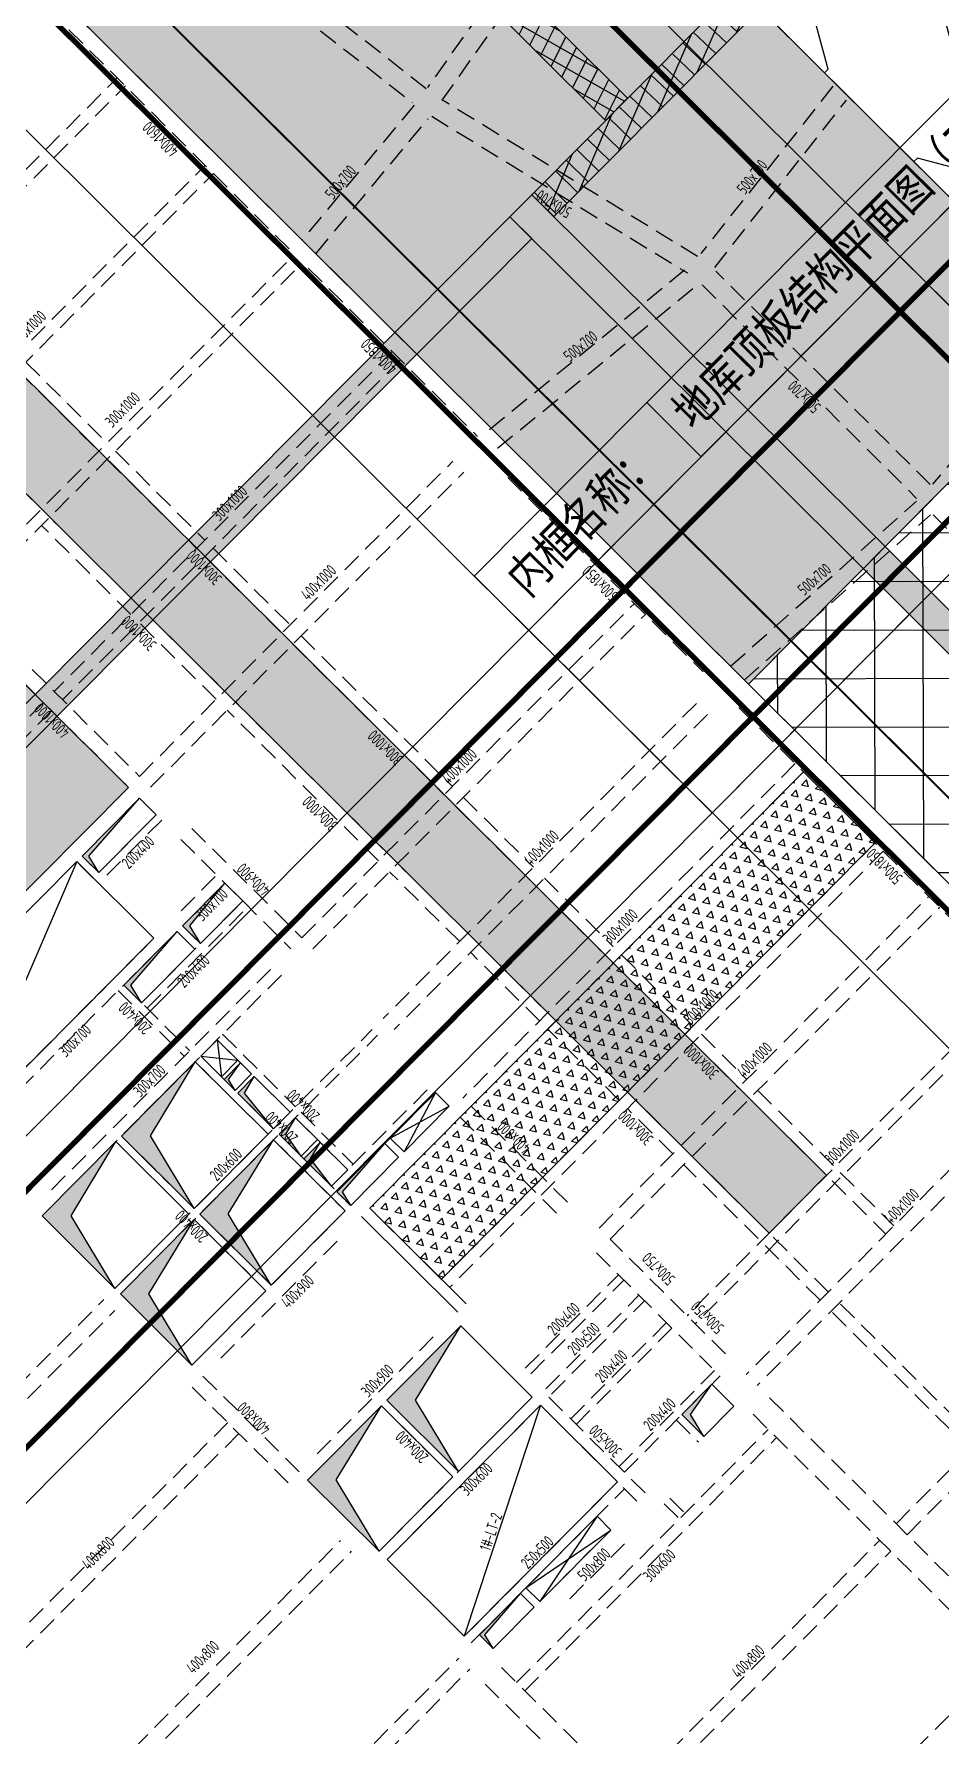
# Model space of a CAD drawing. Extents: x 175043 to 520012312, y -19343 to 3500891844.
# Drawn here: x 518843522 to 518866898, y 3499876381 to 3499920219 of the extents above; entities that cross this region are included whole.
import ezdxf
from ezdxf.enums import TextEntityAlignment as Align

# ---------------------------------------------------------------- set-up
doc = ezdxf.new("R2010")
doc.units = 0
doc.header["$LTSCALE"] = 1000
doc.header["$MEASUREMENT"] = 0
doc.linetypes.add('DASHED', pattern=[0.75, 0.5, -0.25])
doc.layers.get('0').update_dxf_attribs({"linetype": 'CONTINUOUS'})
for name, color, linetype in [('AE-EQPM-TOLT', 70, 'CONTINUOUS'), ('C-XREF-EXT', 7, 'CONTINUOUS'), ('S-POST-POUR_后浇带', 20, 'CONTINUOUS'), ('S_BEAM', 4, 'DASHED'), ('S_BEAM_SECD_TEXT_VERT', 211, 'CONTINUOUS'), ('S_BEAM_TEXT_HORZ', 7, 'CONTINUOUS'), ('S_HOLE', 201, 'CONTINUOUS'), ('S_HOLE_HACH', 253, 'CONTINUOUS'), ('S_PLAN_HACH', 254, 'CONTINUOUS'), ('S_PSPR', 43, 'CONTINUOUS')]:
    doc.layers.add(name, color=color, linetype=linetype)
doc.layers.add('内框', color=8, linetype='CONTINUOUS', plot=False)
doc.layers.add('砼梁', color=4, linetype='CONTINUOUS', lineweight=18)
doc.styles.add('样式 1', font='Tssdeng.shx', dxfattribs={"width": 0.7, "bigfont": 'Tssdchn.shx'})
doc.styles.add('样式 1_yjk', font='Tssdeng.shx', dxfattribs={"width": 0.7, "bigfont": 'Tssdchn.shx'})
doc.styles.add('黑体', font='simhei.ttf')
pattern_1 = [(105.1576677484053, (518805312.7573299, 3499858453.292259), (-362.487896563836, 96.06000506178592), [187.5, -187.5]), (165.1576677484053, (518805312.7573299, 3499858453.292259), (-264.4343529530864, -265.893724457775), [187.5, -187.5]), (45.15766774840534, (518805131.5133816, 3499858501.322261), (-98.05354361074973, 361.953729519561), [187.5, -187.5])]

# ---------------------------------------------------------------- blocks, each defined once
blk = doc.blocks.new('THAPE_A0L_inner')
at = {"layer": '内框'}
for p, q in [((0, 860.8000000000002), (0, 841.0000000000001)), ((0, 860.8000000000002), (378, 860.7982328774262)), ((63, 841.0000000000001), (63, 860.8000000000002)), ((63, 860.8000000000002), (63, 841.0000000000001)), ((0, 841.0000000000001), (63, 841.0000000000001)), ((36.00000000000001, 841.0000000000001), (0, 841.0000000000001)), ((108, 841.0000000000001), (36.00000000000001, 841.0000000000001)), ((63, 841.0000000000001), (335.3980596119887, 840.9982328774263)), ((252, 841.0000000000001), (108, 841.0000000000001))]:
    blk.add_line(p, q, dxfattribs=at)
blk.add_lwpolyline([(0, 0), (1189, 0), (1189, 841.0000000000001), (0, 841.0000000000001)], close=True, dxfattribs=at)
at = {"layer": '内框', "const_width": 1.4}
blk.add_lwpolyline([(25, 831.0000000000001), (25, 10), (1179, 10), (1179, 831.0000000000001)], close=True, dxfattribs=at)
at = {"layer": '内框', "const_width": 0.5}
blk.add_lwpolyline([(1099, 831.0000000000001), (1099, 10)], dxfattribs=at)
at = {"layer": '内框', "style": '黑体', "width": 0.7999999999999998}
blk.add_text('内框名称：', height=9, dxfattribs=at).set_placement((5.69419935292995, 846.973859185375))
at = {"layer": '内框', "style": '黑体', "width": 0.7999999999999972}
blk.add_attdef('内框名称', (66.24697749059997, 846.9568371820002), '', height=9, dxfattribs=at)
blk = doc.blocks.new('tyuu')
at = {"layer": 'S-POST-POUR_后浇带'}
h = blk.add_hatch(dxfattribs=at)
h.set_pattern_fill('ANSI37', color=256, scale=2999.999999999999, angle=359.999999970209, style=0)
h.set_pattern_definition([(15.12998146587938, (147195.697157383, -6333.292620420456), (-97.87863034846615, 362.0010686739867), []), (105.1299814658793, (147195.697157383, -6333.292620420456), (-362.0010686739867, -97.87863034846615), [])])
h.paths.add_polyline_path([(100695.7161192894, 105550.0091748238), (99895.71611833572, 105550.0091748238), (99895.71534490585, 72350.00913286209), (100695.715344429, 72350.00913071632)])
h = blk.add_hatch(dxfattribs=at)
h.set_pattern_fill('STARS', color=0, scale=800.0000000000001, angle=359.999999970209, style=0)
h.set_pattern_definition([(330.1299814658792, (110223.979279995, 9799.50369310379), (86.26202715710403, 150.1960807933469), [100, -100]), (30.12998146587946, (110223.979279995, 9799.50369310379), (-86.9426079373464, 149.8031472966687), [100, -100]), (90.12998146587934, (110310.468167305, 9849.700031757355), (-173.2046350944503, -0.3929334966781539), [100, -100])])
h.paths.add_polyline_path([(96395.71534490585, 71550.00916099548), (96395.71534538269, 72350.00916051865), (50195.71534585953, 72350.00917816162), (50195.71534442902, 71550.00917673111)])
h = blk.add_hatch(dxfattribs=at)
h.set_pattern_fill('STARS', color=0, scale=800.0000000000001, angle=359.999999970209, style=0)
h.set_pattern_definition([(330.1299814658792, (109945.6971526146, 6199.504884243011), (86.26202715710403, 150.1960807933469), [100, -100]), (30.12998146587946, (109945.6971526146, 6199.504884243011), (-86.9426079373464, 149.8031472966687), [100, -100]), (90.12998146587934, (110032.1860404015, 6249.701223373413), (-173.2046350944503, -0.3929334966781539), [100, -100])])
h.paths.add_polyline_path([(97195.71534490585, 72350.00916147232), (96395.71534538269, 72350.00916051865), (96395.71531915665, 30350.00597810745), (97195.71531963348, 30350.00597596169)])
h = blk.add_hatch(dxfattribs=at)
h.set_pattern_fill('ANSI37', color=256, scale=2999.999999999999, angle=359.999999970209, style=0)
h.set_pattern_definition([(15.12998146587938, (246571.847507, -8649.991757392883), (-97.87863034846615, 362.0010686739867), []), (105.1299814658793, (246571.847507, -8649.991757392883), (-362.0010686739867, -97.87863034846615), [])])
h.paths.add_polyline_path([(166743.345749855, 71550.00916957855), (97195.71534538269, 71550.00917601585), (97195.71534633636, 72350.00917601585), (166743.345749855, 72350.00916957855)])
at = {"layer": 'S_PSPR'}
for points in [[(100695.7161192894, 105550.0091748238), (99895.71611833572, 105550.0091748238), (99895.71534490585, 72350.00913286209), (100695.715344429, 72350.00913071632)], [(96395.71534490585, 71550.00916099548), (96395.71534538269, 72350.00916051865), (50195.71534585953, 72350.00917816162), (50195.71534442902, 71550.00917673111)], [(97195.71534490585, 72350.00916147232), (96395.71534538269, 72350.00916051865), (96395.71531915665, 30350.00597810745), (97195.71531963348, 30350.00597596169)], [(166743.345749855, 71550.00916957855), (97195.71534538269, 71550.00917601585), (97195.71534633636, 72350.00917601585), (166743.345749855, 72350.00916957855)]]:
    blk.add_lwpolyline(points, close=True, dxfattribs=at)
blk = doc.blocks.new('A$C3E1F0DB5')
blk.add_blockref('tyuu', (4.199858665466309, 1.192092895507812e-06))

msp = doc.modelspace()

# ---------------------------------------------------------------- hatches: boundary and pattern name
at = {"transparency": 33554585}
h = msp.add_hatch(dxfattribs=at)
h.set_pattern_fill('AR-HBONE', color=256, scale=400, style=0)
h.set_pattern_definition([(90.15766774840533, (518805312.7573299, 3499858453.292259), (-1604.396850564649, 1595.591033409951), [4800, -1600]), (180.1576677484053, (518805308.3544214, 3499860053.286201), (-1604.396850564649, 1595.591033409951), [4800, -1600])])
edge = h.paths.add_edge_path()
edge.add_line((518926254.3366117, 3499890719.802715), (518925343.9391551, 3499894058.782325))
edge.add_line((518925343.9391551, 3499894058.782325), (518924105.075242, 3499896358.378389))
edge.add_line((518924105.075242, 3499896358.378389), (518922603.699543, 3499898212.049621))
edge.add_line((518922603.699543, 3499898212.049621), (518916911.281021, 3499903873.29163))
edge.add_line((518916911.281021, 3499903873.29163), (518917087.5716301, 3499904050.553079))
edge.add_line((518917087.5716301, 3499904050.553079), (518916591.2395768, 3499904544.166786))
edge.add_line((518916591.2395768, 3499904544.166786), (518916582.2524974, 3499904535.130214))
edge.add_line((518916582.2524974, 3499904535.130214), (518912348.8804411, 3499909708.896125))
edge.add_line((518912348.8804411, 3499909708.896125), (518912440.2220736, 3499909800.740779))
edge.add_line((518912440.2220736, 3499909800.740779), (518911943.890018, 3499910294.354485))
edge.add_line((518911943.890018, 3499910294.354485), (518911450.2763116, 3499909798.02243))
edge.add_line((518911450.2763116, 3499909798.02243), (518911468.0024574, 3499909780.39337))
edge.add_line((518911468.0024574, 3499909780.39337), (518900855.3077388, 3499899109.254198))
edge.add_line((518900855.3077388, 3499899109.254198), (518900837.5815935, 3499899126.883257))
edge.add_line((518900837.5815935, 3499899126.883257), (518897205.9910859, 3499895475.293399))
edge.add_line((518897205.9910859, 3499895475.293399), (518881217.0084302, 3499911376.706348))
edge.add_line((518881217.0084302, 3499911376.706348), (518867395.8323237, 3499897479.416548))
edge.add_line((518867395.8323237, 3499897479.416548), (518879165.9927708, 3499885773.719771))
edge.add_line((518879165.9927708, 3499885773.719771), (518879698.3559583, 3499885032.71303))
edge.add_line((518879698.3559583, 3499885032.71303), (518868063.1757372, 3499873333.45747))
edge.add_line((518868063.1757372, 3499873333.45747), (518867425.0359287, 3499873968.10227))
edge.add_line((518867425.0359287, 3499873968.10227), (518863194.058663, 3499869713.824942))
edge.add_line((518863194.058663, 3499869713.824942), (518863832.197868, 3499869079.180738))
edge.add_line((518863832.197868, 3499869079.180738), (518829702.335114, 3499834761.363974))
edge.add_line((518829702.335114, 3499834761.363974), (518829418.7137476, 3499835043.43194))
edge.add_line((518829418.7137476, 3499835043.43194), (518829207.1756881, 3499834830.71398))
edge.add_line((518829207.1756881, 3499834830.71398), (518821655.8335815, 3499842340.69825))
edge.add_line((518821655.8335815, 3499842340.69825), (518811113.6380894, 3499831740.529934))
edge.add_line((518811113.6380894, 3499831740.529934), (518817495.0645287, 3499825393.998096))
edge.add_line((518817495.0645287, 3499825393.998096), (518820104.1655467, 3499828017.46753))
edge.add_line((518820104.1655467, 3499828017.46753), (518815211.7492064, 3499832883.088714))
edge.add_line((518815211.7492064, 3499832883.088714), (518820324.1764482, 3499838023.670284))
edge.add_line((518820324.1764482, 3499838023.670284), (518833618.7854527, 3499824801.874201))
edge.add_line((518833618.7854527, 3499824801.874201), (518836862.5363043, 3499828063.488466))
edge.add_line((518836862.5363043, 3499828063.488466), (518834770.763074, 3499830143.805321))
edge.add_line((518834770.763074, 3499830143.805321), (518845912.3295829, 3499841346.728862))
edge.add_line((518845912.3295829, 3499841346.728862), (518865092.10694, 3499822271.996706))
edge.add_line((518865092.10694, 3499822271.996706), (518921682.8186889, 3499878678.016511))
edge.add_arc((518912868.9208628, 3499888912.759542), 13506.84122212195, 310.7341860664399, 367.688497263448)
at = {"layer": 'AE-EQPM-TOLT'}
h = msp.add_hatch(dxfattribs=at)
h.set_pattern_fill('HEX', color=243, scale=400, angle=3.903973766089643e-05)
h.set_pattern_definition([(45.15733130593954, (518839106.9017291, 3499796143.690063), (-467.9072596159916, 465.3445909045179), [381, -762]), (165.1573313059395, (518839106.9017291, 3499796143.690063), (-169.0466074289939, -637.891868894868), [380.9999999999999, -761.9999999999998]), (105.1573313059395, (518839375.5686183, 3499796413.83651), (-636.9538670449854, -172.5472779903504), [380.9999999999999, -761.9999999999999])])
h.paths.add_polyline_path([(518870784.5400651, 3499912373.516538), (518852916.4164162, 3499930143.778748), (518852916.4009587, 3499930143.794167), (518845116.8972604, 3499937900.58097), (518847091.3520952, 3499939885.909197), (518842943.4342038, 3499944011.109473), (518842943.4341688, 3499944011.10944), (518837022.9018096, 3499949899.215794), (518827820.5320184, 3499940646.168233), (518840866.9745987, 3499927671.179394), (518832897.2349269, 3499919657.550094), (518837329.3360257, 3499915250.816598), (518843676.643212, 3499921633.077612), (518861934.7466402, 3499903474.970399), (518867364.5105218, 3499908934.636248), (518867364.5464579, 3499908934.655786)])
h = msp.add_hatch(dxfattribs=at)
h.set_pattern_fill('ANSI37,_O', color=243, scale=10000, angle=3.903973766089643e-05)
h.set_pattern_definition([(90.15770678814299, (518805312.7573299, 3499858453.292259), (-1249.995264833523, -3.440624037779685), []), (180.157706788143, (518805312.7573299, 3499858453.292259), (3.440624037779685, -1249.995264833523), [])])
h.paths.add_polyline_path([(518826953.7589527, 3499831430.397177), (518815389.199506, 3499819802.024368), (518818225.3389683, 3499816981.451208), (518829789.898415, 3499828609.824017)])
h.paths.add_polyline_path([(518861934.7467157, 3499903474.970475), (518873252.5139279, 3499914855.198673), (518878995.8846413, 3499909143.350754), (518867678.1174291, 3499897763.122556)])
at = {"layer": 'S_HOLE'}
h = msp.add_hatch(dxfattribs=at)
h.set_pattern_fill('TRIANG', color=256, scale=1000, style=0)
h.set_pattern_definition(pattern_1)
h.paths.add_polyline_path([(518838636.361323, 3499915997.536511), (518863949.520797, 3499890823.309655), (518862468.541157, 3499889334.15672), (518837155.3816831, 3499914508.383576)])
h = msp.add_hatch(dxfattribs=at)
h.set_pattern_fill('石膏板', color=256, scale=2000, style=0)
h.set_pattern_definition([(90.15766774840533, (518805312.9908294, 3499858368.439767), (-479.99818259619, -1.320872573204667), [169.8, -310]), (180.1576677484053, (518805397.6098224, 3499858453.525759), (1.320872573204667, -479.99818259619), [169.8, -310])])
h.paths.add_polyline_path([(518830103.789845, 3499907418.187931), (518834687.2142744, 3499912026.907562), (518845961.325222, 3499900814.67517), (518841377.9007925, 3499896205.955539)])
h.paths.add_polyline_path([(518805424.7734243, 3499882035.708226), (518819251.2108691, 3499868285.055095), (518833319.142118, 3499882430.463914), (518833531.8685667, 3499882218.902615), (518834977.506499, 3499883672.499743), (518829730.5454337, 3499888890.720892), (518831352.4916613, 3499890521.597369), (518830846.638943, 3499891024.680807), (518829189.9301775, 3499892672.318238), (518828977.2165896, 3499892883.86711), (518832326.6762276, 3499896251.76769), (518831901.2429696, 3499896674.872404), (518832606.4062245, 3499897383.918045), (518832464.596826, 3499897524.950039), (518832958.1755356, 3499898021.246224), (518827037.6425191, 3499903909.351905), (518826826.1057432, 3499903696.650481), (518826613.1209344, 3499903908.382542), (518823158.9809688, 3499900435.306355), (518824258.2792763, 3499899342.076045), (518823128.8955184, 3499898206.391305), (518822029.8503813, 3499899299.369842), (518821818.3434007, 3499899086.688888), (518821095.4219324, 3499898360.434514), (518820199.9427515, 3499897460.046153), (518819279.6080456, 3499896534.329795), (518818963.8958212, 3499895649.342909), (518818399.821483, 3499895082.162967), (518818116.2001299, 3499895364.234557), (518811311.3822299, 3499888521.949588), (518805423.2728088, 3499882601.420477), (518805706.8899226, 3499882319.356066)])
h = msp.add_hatch(dxfattribs=at)
h.set_pattern_fill('TRIANG', color=256, scale=1000, style=0)
h.set_pattern_definition(pattern_1)
h.paths.add_polyline_path([(518863355.0002167, 3499901216.03846), (518852178.2902482, 3499889977.645979), (518854021.8335001, 3499888144.221112), (518865198.5434687, 3499899382.613593)])
at = {"layer": 'S_HOLE_HACH'}
for points in [[(518845189.4872885, 3499898620.559158), (518844933.7947363, 3499899044.06742), (518846244.9456455, 3499900532.607351), (518844764.1112677, 3499899043.60048)], [(518847810.8522108, 3499896789.29895), (518847533.8220874, 3499897248.149022), (518848443.2650099, 3499898346.963288), (518847349.9785151, 3499897247.643116)], [(518846294.7248762, 3499895264.821712), (518846017.7162669, 3499895723.63615), (518847208.902918, 3499897105.717813), (518845833.8869718, 3499895723.130283)], [(518847652.8480818, 3499889965.219804), (518846523.4036509, 3499891835.93932), (518847677.7908016, 3499893748.296646), (518845773.8783055, 3499891833.876755)], [(518848705.1571218, 3499893008.679294), (518848534.6754805, 3499893291.051161), (518848844.6367402, 3499893716.171641), (518848421.5399357, 3499893290.739831)], [(518849697.7569558, 3499892021.463479), (518848945.7505621, 3499892938.595593), (518849199.1594046, 3499893363.590189), (518848776.0329442, 3499892938.12856)], [(518850407.2558791, 3499891315.850643), (518850009.2825278, 3499891880.891923), (518850262.6899918, 3499892305.884206), (518849839.5658331, 3499891880.424891)], [(518845607.8155373, 3499887908.997163), (518844478.3918939, 3499889779.682249), (518845632.8454211, 3499891692.092484), (518843728.8803435, 3499889777.619721)], [(518849638.138613, 3499887990.799767), (518848530.0264428, 3499889826.186269), (518849698.5716663, 3499891738.584053), (518847794.6576769, 3499889824.16266)], [(518851186.7914804, 3499890540.584732), (518850647.4609013, 3499891246.207251), (518850900.8681523, 3499891671.199177), (518850477.7443493, 3499891245.74022)], [(518851683.2654886, 3499890046.830023), (518851470.0809641, 3499890399.931459), (518852562.6598005, 3499891640.40569), (518851328.6068022, 3499890399.542147)], [(518847593.1302066, 3499885934.542947), (518846484.9994821, 3499887769.960181), (518847653.5883358, 3499889682.414183), (518845749.6184032, 3499887767.936538)], [(518854459.6467264, 3499883195.691903), (518853351.5345584, 3499885031.078401), (518854520.0745767, 3499886943.470949), (518852616.1657941, 3499885029.054792)], [(518860785.846347, 3499884096.895877), (518860444.8763778, 3499884661.650688), (518860994.2800958, 3499885440.988114), (518860218.6008506, 3499884661.028016)], [(518852414.7105995, 3499881139.424351), (518851306.5765835, 3499882974.847036), (518852475.1114244, 3499884887.248918), (518850571.1933203, 3499882972.823388)], [(518855356.0581721, 3499878637.318201), (518855142.9841204, 3499878990.236659), (518856059.2893972, 3499880053.390989), (518855001.5832707, 3499878989.847548)]]:
    msp.add_hatch(color=256, dxfattribs=at).paths.add_polyline_path(points)
at = {"layer": 'S_PLAN_HACH', "transparency": 33554508}
h = msp.add_hatch(dxfattribs=at)
h.set_pattern_fill('STARS', color=256, scale=15000)
h.set_pattern_definition([(45.15733131495352, (518774045.7566056, 3499953226.176023), (-2302.693757926485, 2290.082195567842), [1875, -1875]), (105.1573313149535, (518774045.7566056, 3499953226.176023), (-3134.616237079436, -849.1501937162686), [1875, -1875]), (165.1573313149535, (518773555.4995072, 3499955035.947556), (-831.9224791529521, -3139.23238928411), [1875, -1875])])
h.paths.add_polyline_path([(518888567.979148, 3499899623.520088), (518900414.7185014, 3499911535.486137), (518891126.2239376, 3499920773.119424), (518893206.3961929, 3499922864.767516), (518869240.6621285, 3499946699.271724), (518867301.2139531, 3499944749.636291), (518861203.6650294, 3499950813.765709), (518806713.5271696, 3500005005.530367), (518800155.5818279, 3499998411.473793), (518821356.0367305, 3499977327.106697), (518815432.6688574, 3499971371.125494), (518847091.550332, 3499939885.599464), (518845116.4745975, 3499937899.649205), (518870642.7231225, 3499912514.414668), (518873110.793219, 3499914996.073731)])
h.paths.add_polyline_path([(518829345.7281877, 3499977561.175218), (518831813.7257398, 3499980042.764118), (518837486.1205236, 3499974401.496446), (518835018.1182242, 3499971919.902772)], flags=16)
h.paths.add_polyline_path([(518835230.8036643, 3499971708.323433), (518837698.8059636, 3499974189.917107), (518843442.0757328, 3499968478.102355), (518840974.0734335, 3499965996.508682)], flags=16)
h.paths.add_polyline_path([(518841186.3345568, 3499965784.502689), (518843654.3368562, 3499968266.096363), (518849397.6065539, 3499962554.281538), (518846929.6042545, 3499960072.687865)], flags=16)
h.paths.add_polyline_path([(518847178.0319424, 3499959897.022319), (518849610.305665, 3499962342.741185), (518855176.3272024, 3499956807.203995), (518852744.0534798, 3499954361.485129)], flags=16)
h.paths.add_polyline_path([(518823318.8422895, 3499983555.060377), (518825786.8407648, 3499986036.650206), (518831601.0166681, 3499980254.318005), (518829124.9573427, 3499977764.626172)], flags=16)
h.paths.add_polyline_path([(518884958.9270872, 3499926413.136296), (518887285.9519612, 3499928752.917544), (518892993.7700293, 3499923076.360233), (518890666.7451554, 3499920736.578985)], flags=16)
h.paths.add_polyline_path([(518879002.8802375, 3499932336.438241), (518881329.9051114, 3499934676.219488), (518887073.1748075, 3499928964.404665), (518884746.1499336, 3499926624.623417)], flags=16)
h.paths.add_polyline_path([(518873046.9035636, 3499938259.810749), (518875373.9284375, 3499940599.591997), (518881117.1981348, 3499934887.777173), (518878790.1732609, 3499932547.995925)], flags=16)
h.paths.add_polyline_path([(518867126.3747959, 3499944147.921609), (518869453.3996698, 3499946487.702857), (518875161.2175964, 3499940811.145796), (518872834.1927225, 3499938471.364549)], flags=16)
h.paths.add_polyline_path([(518887184.0913123, 3499901422.924741), (518892508.2211632, 3499906776.066756), (518893890.7852415, 3499905401.074662), (518888566.8083928, 3499900047.778752)], flags=16)
h.paths.add_polyline_path([(518892719.6976396, 3499906988.854062), (518898466.7712337, 3499912767.576797), (518899849.4104396, 3499911392.509892), (518894102.3368454, 3499905613.787157)], flags=16)

# ---------------------------------------------------------------- linework, layer by layer
at = {"layer": 'AE-EQPM-TOLT', "color": 243}
for points in [[(518870784.5400651, 3499912373.516538), (518852916.4164162, 3499930143.778748), (518852916.4009587, 3499930143.794167), (518845116.8972604, 3499937900.58097), (518847091.3520952, 3499939885.909197), (518842943.4342038, 3499944011.109473), (518842943.4341688, 3499944011.10944), (518837022.9018096, 3499949899.215794), (518827820.5320184, 3499940646.168233), (518840866.9745987, 3499927671.179394), (518832897.2349269, 3499919657.550094), (518837329.3360257, 3499915250.816598), (518843676.643212, 3499921633.077612), (518861934.7466402, 3499903474.970399), (518867364.5105218, 3499908934.636248), (518867364.5464579, 3499908934.655786)], [(518861934.7467157, 3499903474.970475), (518873252.5139279, 3499914855.198673), (518878995.8846413, 3499909143.350754), (518867678.1174291, 3499897763.122556)]]:
    msp.add_lwpolyline(points, close=True, dxfattribs=at)
at = {"layer": 'S_BEAM'}
for p, q in [((518858053.4541317, 3499925034.734396), (518853663.1816736, 3499918840.335796)), ((518854045.1617786, 3499918513.92109), (518858407.7911623, 3499924681.745595)), ((518853630.6687806, 3499918807.643853), (518847126.5272846, 3499923896.266656)), ((518846771.4451374, 3499923539.229059), (518853275.5866334, 3499918450.606256)), ((518843890.9876004, 3499920855.583463), (518850095.1229934, 3499914685.39678)), ((518836954.7312716, 3499910336.020485), (518845663.6189481, 3499919092.651863)), ((518837167.442395, 3499910124.469124), (518845876.3321626, 3499918881.102605)), ((518864107.7802224, 3499918872.458654), (518860711.7512886, 3499914563.501313)), ((518853320.5251173, 3499918388.38132), (518850431.6424971, 3499914914.944655)), ((518853772.8451551, 3499918099.735416), (518860360.3770192, 3499914065.665659)), ((518860621.4957074, 3499914492.065742), (518854033.9638432, 3499918526.135499)), ((518861068.6392783, 3499914208.567953), (518864464.6682121, 3499918517.525295)), ((518850787.5701413, 3499914560.966381), (518853676.4527619, 3499918034.403047)), ((518839223.6782046, 3499908079.501082), (518847932.5598965, 3499916836.126442)), ((518839436.389328, 3499907867.949722), (518848145.2731103, 3499916624.577184)), ((518850025.4282229, 3499914331.69428), (518841528.1954246, 3499905787.662054)), ((518850591.4538268, 3499914191.781843), (518854952.0747136, 3499909855.022048)), ((518850238.1420209, 3499914120.145609), (518841740.9092222, 3499905576.113383)), ((518860291.4957108, 3499914135.247517), (518855114.3485588, 3499909905.205674)), ((518855470.7635669, 3499909550.742706), (518860647.9107189, 3499913780.784548)), ((518860739.681043, 3499913760.034146), (518866270.2382192, 3499908259.767128)), ((518866622.8194382, 3499908614.290024), (518861092.2622621, 3499914114.557042)), ((518870332.5833647, 3499912822.843861), (518866679.0792757, 3499908628.855622)), ((518852754.0456856, 3499912041.023576), (518844045.3153467, 3499903284.328963)), ((518843103.3430056, 3499911555.007961), (518845195.072812, 3499909474.735029)), ((518843314.8943661, 3499911767.719085), (518845406.6214828, 3499909687.448827)), ((518852966.7588993, 3499911829.474318), (518844258.0291438, 3499903072.780291)), ((518843714.4687297, 3499907985.976496), (518841622.7470737, 3499910066.293478)), ((518845619.335258, 3499909475.900133), (518847923.7414044, 3499907184.115735)), ((518845407.7865871, 3499909263.186335), (518847712.1927336, 3499906971.401937)), ((518846243.3498569, 3499901098.333609), (518854317.4292549, 3499909216.880104)), ((518846526.9677713, 3499900816.268228), (518854601.0476223, 3499908934.815178)), ((518855732.8315164, 3499908796.530347), (518860767.0575241, 3499903789.877923)), ((518861473.3269573, 3499903933.558837), (518866270.0861769, 3499908189.405013)), ((518846231.5572717, 3499905482.611852), (518843927.1798529, 3499907774.425136)), ((518861828.541793, 3499903580.28947), (518866625.3010116, 3499907836.135644)), ((518866695.6656945, 3499907836.669665), (518872226.1787485, 3499902336.446532)), ((518846020.0086008, 3499905269.898053), (518843715.6311821, 3499907561.711338)), ((518847924.9065089, 3499906759.853243), (518849910.2276236, 3499904785.406178)), ((518848136.4551795, 3499906972.567041), (518850121.776318, 3499904998.119953)), ((518841882.7174691, 3499905435.081835), (518846243.349841, 3499901098.333624)), ((518841600.6525437, 3499905151.463469), (518845961.2849146, 3499900814.715258)), ((518848218.0159112, 3499903083.874918), (518846232.7197246, 3499905058.346693)), ((518848429.5646054, 3499903296.588693), (518846444.2683951, 3499905271.060491)), ((518850710.3391216, 3499896655.811044), (518859278.0610898, 3499905270.71879)), ((518850405.3946847, 3499904716.055027), (518854305.1472175, 3499900837.662313)), ((518850193.8459905, 3499904503.341251), (518854093.598523, 3499900624.948538)), ((518843763.2500361, 3499903000.71213), (518836589.0628008, 3499895787.012284)), ((518843975.9632499, 3499902789.162871), (518836849.1514107, 3499895623.099346)), ((518852401.334659, 3499898923.36484), (518848501.6307425, 3499902801.806437)), ((518852612.8833532, 3499899136.078615), (518848713.1794368, 3499903014.520212)), ((518860592.4856166, 3499902976.19363), (518852518.4062205, 3499894857.647134)), ((518861688.8172156, 3499902873.166914), (518870055.55902, 3499894552.251629)), ((518860876.103984, 3499902694.128705), (518852802.0245869, 3499894575.582208)), ((518863142.2879549, 3499901427.588675), (518854574.5659901, 3499892812.680926)), ((518863355.0002173, 3499901216.03846), (518854787.2782529, 3499892601.130714)), ((518854377.2168891, 3499900342.883613), (518856185.2839876, 3499898544.719705)), ((518854588.7655839, 3499900555.597389), (518856396.8326822, 3499898757.43348)), ((518845260.0061979, 3499898691.461088), (518846670.3308393, 3499900109.552937)), ((518845401.8153817, 3499898550.428626), (518846812.1400221, 3499899968.520475)), ((518847308.3995784, 3499899474.912148), (518850144.6553798, 3499896654.257149)), ((518865198.5999804, 3499899382.53602), (518854021.8366421, 3499888144.21789)), ((518845048.4575176, 3499898478.74733), (518844623.0299661, 3499898901.844721)), ((518845189.491486, 3499898620.554985), (518844764.0639331, 3499899043.652376)), ((518854704.5427421, 3499897055.823561), (518852896.4981835, 3499898854.010135)), ((518865411.3122427, 3499899170.985806), (518854234.5503799, 3499887932.66916)), ((518847313.5233233, 3499897636.43364), (518848230.2338942, 3499898558.192892)), ((518854492.9940473, 3499896843.109786), (518852684.9494893, 3499898641.296359)), ((518856680.4510493, 3499898475.368554), (518858452.9924522, 3499896712.467273)), ((518847526.2370981, 3499897424.884946), (518848442.947669, 3499898346.644198)), ((518856468.9023545, 3499898262.654778), (518858241.4437577, 3499896499.753498)), ((518858084.0282933, 3499889463.543813), (518866581.2340272, 3499898007.546965)), ((518846294.7249205, 3499895264.821756), (518848903.8254796, 3499897888.291647)), ((518846436.5341036, 3499895123.789293), (518849045.6346634, 3499897747.259184)), ((518847208.9859706, 3499897105.801714), (518841814.4580781, 3499891681.57653)), ((518847208.947204, 3499897105.835398), (518847669.8246789, 3499896647.482252)), ((518847349.9766254, 3499897247.647606), (518847810.8541003, 3499896789.294459)), ((518846608.397166, 3499896927.351673), (518841601.7443023, 3499891893.125223)), ((518856760.6627357, 3499895010.817358), (518854988.1575735, 3499896773.75508)), ((518843974.4118022, 3499890450.112169), (518849686.2667995, 3499896193.344056)), ((518856549.1140409, 3499894798.103582), (518854776.608879, 3499896561.041304)), ((518858454.1560198, 3499896288.203284), (518860297.7756116, 3499894454.720781)), ((518858665.7047142, 3499896500.91706), (518860509.3243062, 3499894667.434557)), ((518849898.9805724, 3499895981.795364), (518844187.1255752, 3499890238.563477)), ((518868850.2289028, 3499895750.979884), (518860353.0347, 3499887207.002986)), ((518845692.8512543, 3499895581.329527), (518847394.5228092, 3499893888.978527)), ((518845833.883716, 3499895723.13871), (518847535.5552714, 3499894030.787711)), ((518869062.9424962, 3499895539.431007), (518860565.7482935, 3499886995.45411)), ((518845607.8155378, 3499887908.997163), (518852236.3412831, 3499894574.028779)), ((518845749.6247219, 3499887767.964701), (518852378.1504672, 3499894432.996317)), ((518848382.941591, 3499894457.405981), (518850261.9132713, 3499892588.725851)), ((518858605.4285164, 3499892753.053391), (518856761.822767, 3499894586.549814)), ((518858816.977211, 3499892965.767168), (518856973.3714614, 3499894799.26359)), ((518860722.0404378, 3499894455.888234), (518861891.9385236, 3499893292.425565)), ((518848241.9091287, 3499894315.596798), (518850120.8808081, 3499892446.916667)), ((518860510.4917435, 3499894243.174458), (518861680.3898292, 3499893079.711791)), ((518847677.7528135, 3499893748.334427), (518849556.7244928, 3499891879.654296)), ((518847818.7852757, 3499893890.14361), (518849697.756956, 3499892021.46348)), ((518869880.9871125, 3499893738.567337), (518861877.4234957, 3499885690.924978)), ((518870164.6054794, 3499893456.502412), (518862161.0418627, 3499885408.860052)), ((518851186.8156983, 3499890540.609082), (518853725.3439699, 3499893093.113575)), ((518851328.6279063, 3499890399.579661), (518853867.1561779, 3499892952.084154)), ((518860199.5800782, 3499891590.746765), (518859029.6916816, 3499892754.219174)), ((518861964.0081956, 3499892797.646865), (518865473.7854854, 3499889307.093412)), ((518862175.5568898, 3499893010.360641), (518865685.3341794, 3499889519.807188)), ((518850262.6899924, 3499892305.884206), (518851609.9152165, 3499890966.038033)), ((518850403.7224554, 3499892447.693389), (518851750.9478032, 3499891107.847095)), ((518854505.249031, 3499892317.548346), (518856986.9489239, 3499889849.441286)), ((518854787.3139558, 3499892601.166714), (518857269.0138493, 3499890133.059652)), ((518859988.0313838, 3499891378.032989), (518858818.142987, 3499892541.505399)), ((518845773.8145673, 3499891833.910452), (518847652.7862467, 3499889965.230321)), ((518849839.5661402, 3499891880.431018), (518851683.0855221, 3499890047.009004)), ((518845632.7821046, 3499891692.101267), (518847511.753783, 3499889823.421138)), ((518849698.5336771, 3499891738.621835), (518851542.0530589, 3499889905.199819)), ((518852562.6598886, 3499891640.405779), (518852917.1825399, 3499891287.824322)), ((518852703.68931, 3499891782.217988), (518853058.2119613, 3499891429.63653)), ((518863781.3797503, 3499887605.367061), (518860271.6462146, 3499891095.964509)), ((518863992.9284444, 3499887818.080836), (518860483.1949091, 3499891308.678285)), ((518865741.7237474, 3499881847.790358), (518874238.9299386, 3499890391.793969)), ((518866025.3421149, 3499881565.725432), (518874522.5483055, 3499890109.729043)), ((518847653.5629668, 3499889682.388676), (518849497.0823501, 3499887848.96666)), ((518847794.5954299, 3499889824.197859), (518849638.1148137, 3499887990.775845)), ((518851083.6633287, 3499889444.285553), (518848051.4653865, 3499886395.388108)), ((518848335.0440096, 3499886113.362685), (518851367.2419479, 3499889162.260134)), ((518858015.065502, 3499888826.955929), (518860993.0583488, 3499885865.274214)), ((518856184.7821965, 3499885851.969136), (518858582.3691033, 3499888262.760484)), ((518856326.5517493, 3499885710.976038), (518858724.178286, 3499888121.728022)), ((518837251.6132194, 3499879506.773965), (518845325.7506238, 3499887625.378788)), ((518856716.4997688, 3499885323.162992), (518859114.0866756, 3499887733.954341)), ((518856858.2693216, 3499885182.169894), (518859255.8958583, 3499887592.921879)), ((518867857.1805266, 3499883974.89778), (518864276.5432757, 3499887536.012356)), ((518837535.2315863, 3499879224.70904), (518845609.3689903, 3499887343.313862)), ((518857355.1026648, 3499884547.093359), (518859823.1728909, 3499887028.751948)), ((518867645.6318321, 3499883762.184005), (518864064.9945816, 3499887323.298581)), ((518850816.7440192, 3499883645.254644), (518853848.941961, 3499886694.152089)), ((518857496.911727, 3499884406.060775), (518859964.9819531, 3499886887.719364)), ((518854061.6557359, 3499886482.603396), (518851029.4577935, 3499883433.705951)), ((518861063.9673901, 3499885794.681848), (518858595.9351506, 3499883313.057192)), ((518847594.6572007, 3499885368.899518), (518850076.3582537, 3499882900.791298)), ((518847876.7221266, 3499885652.517886), (518850358.4231791, 3499883184.409665)), ((518861205.7765734, 3499885653.649385), (518858737.7443339, 3499883172.02473)), ((518852475.0751997, 3499884887.284944), (518854318.594584, 3499883053.86293)), ((518852616.1076633, 3499885029.094129), (518854459.6270486, 3499883195.672116)), ((518856576.2790677, 3499884898.547395), (518859093.3920726, 3499882395.221183)), ((518856787.8277613, 3499885111.26117), (518859304.9407661, 3499882607.934959)), ((518862480.1125233, 3499885091.537012), (518870527.7846467, 3499877087.943782)), ((518848516.4572406, 3499884452.148386), (518839948.7062191, 3499875837.211421)), ((518852837.7537293, 3499881564.866506), (518855940.4679047, 3499884684.668541)), ((518856153.1816743, 3499884473.119849), (518853050.4674926, 3499881353.317822)), ((518860077.5681269, 3499884519.226487), (518860644.8036178, 3499883955.096904)), ((518860218.6007112, 3499884661.035549), (518860785.8362021, 3499884096.905966)), ((518862057.0151346, 3499884666.109463), (518870104.687259, 3499876662.516232)), ((518848800.0756071, 3499884170.083459), (518840232.3245855, 3499875555.146496)), ((518855959.4971294, 3499877755.047782), (518862446.9903916, 3499884278.270187)), ((518856172.2109053, 3499877543.499088), (518862659.7041678, 3499884066.721494)), ((518854612.6986792, 3499878953.435785), (518858561.6076333, 3499882924.09292)), ((518854789.9601591, 3499878777.145206), (518858738.8691127, 3499882747.80234)), ((518859765.2380712, 3499882361.71069), (518860155.2133248, 3499881973.871422)), ((518859906.2705344, 3499882503.519874), (518860296.245788, 3499882115.680604)), ((518842926.699026, 3499872875.529747), (518851423.9341749, 3499881419.560976)), ((518858388.1540288, 3499881686.17867), (518856977.8291546, 3499880268.087084)), ((518858742.6769241, 3499881333.597454), (518857332.3520499, 3499879915.505868)), ((518858831.1332769, 3499874899.140576), (518865318.6263598, 3499881422.362808)), ((518843210.3173924, 3499872593.464822), (518851707.5525167, 3499881137.496025)), ((518859114.75166, 3499874617.075667), (518865602.2447267, 3499881140.297882)), ((518856059.2523255, 3499880053.427859), (518856413.7752839, 3499879700.846704)), ((518856200.2847883, 3499880195.237043), (518856554.8077467, 3499879842.655886)), ((518846469.2101365, 3499870339.663917), (518854472.8316161, 3499878387.363028)), ((518861986.3877988, 3499871761.168477), (518868473.8806877, 3499878284.390513)), ((518846752.8284782, 3499870057.598966), (518854756.449957, 3499878105.298079)), ((518855569.5218262, 3499878142.887055), (518863617.1934796, 3499870139.295278)), ((518855146.4244645, 3499877717.459479), (518863194.0961168, 3499869713.867701))]:
    msp.add_line(p, q, dxfattribs=at)
at = {"layer": 'S_BEAM', "linetype": 'ByBlock'}
for p, q in [((518844173.0531503, 3499921139.201207), (518850377.1885433, 3499914969.014524)), ((518856155.9289045, 3499909221.957897), (518861190.1549123, 3499904215.305472)), ((518862111.9146042, 3499903298.594464), (518870478.6564077, 3499894977.67918))]:
    msp.add_line(p, q, dxfattribs=at)
msp.add_lwpolyline([(518850873.5193767, 3499914475.399588), (518855234.140264, 3499910138.639794), (518855234.1692122, 3499910138.668904)], dxfattribs=at)
at = {"layer": 'S_BEAM'}
for points in [[(518847590.4645043, 3499899758.530514), (518850426.7207557, 3499896937.875969), (518858994.4427233, 3499905552.783715)], [(518861345.6390522, 3499886219.796718), (518858367.6466593, 3499889181.478888), (518866864.8523937, 3499897725.48204)]]:
    msp.add_lwpolyline(points, dxfattribs=at)
at = {"layer": 'S_HOLE'}
for p, q in [((518844623.0299637, 3499898901.844719), (518841601.7447547, 3499891893.125678)), ((518848241.9471206, 3499894315.559014), (518848350.6368431, 3499893361.205113)), ((518847818.7852754, 3499893890.14361), (518848773.7308501, 3499893786.687983)), ((518853867.1561775, 3499892952.084154), (518853058.173426, 3499891429.674854)), ((518852703.6893095, 3499891782.217987), (518854221.5127543, 3499892599.43447)), ((518856576.2790686, 3499884898.547396), (518854612.6986792, 3499878953.435784)), ((518858033.9177721, 3499882038.968561), (518856555.0765129, 3499879842.854536)), ((518856200.5927941, 3499880195.392652), (518858388.209637, 3499881686.234585))]:
    msp.add_line(p, q, dxfattribs=at)
for points in [[(518838636.361323, 3499915997.536511), (518863949.520797, 3499890823.309655), (518862468.541157, 3499889334.15672), (518837155.3816831, 3499914508.383576)], [(518830103.789845, 3499907418.187931), (518834687.2142744, 3499912026.907562), (518845961.325222, 3499900814.67517), (518841377.9007925, 3499896205.955539)], [(518863355.0002167, 3499901216.03846), (518852178.2902482, 3499889977.645979), (518854021.8335001, 3499888144.221112), (518865198.5434687, 3499899382.613593)], [(518846244.9456455, 3499900532.607351), (518846670.3216663, 3499900109.566029), (518845189.4872885, 3499898620.559158), (518844764.1112677, 3499899043.60048)], [(518845189.4872885, 3499898620.559158), (518844933.7947363, 3499899044.06742), (518846244.9456455, 3499900532.607351), (518844764.1112677, 3499899043.60048)], [(518844623.0299656, 3499898901.844718), (518846608.3971783, 3499896927.351684), (518841601.7447547, 3499891893.125678), (518839616.3775421, 3499893867.618711)], [(518848443.2650099, 3499898346.963288), (518848904.1387057, 3499897888.619122), (518847810.8522108, 3499896789.29895), (518847349.9785151, 3499897247.643116)], [(518847810.8522108, 3499896789.29895), (518847533.8220874, 3499897248.149022), (518848443.2650099, 3499898346.963288), (518847349.9785151, 3499897247.643116)], [(518847208.9837308, 3499897105.79907), (518847669.8216351, 3499896647.490499), (518846294.7248762, 3499895264.821712), (518845833.8869718, 3499895723.130283)], [(518846294.7248762, 3499895264.821712), (518846017.7162669, 3499895723.63615), (518847208.9837308, 3499897105.79907), (518845833.8869718, 3499895723.130283)], [(518848241.9471201, 3499894315.559013), (518848773.7607992, 3499893786.664221), (518848350.6368429, 3499893361.20511), (518847818.8231638, 3499893890.099902)], [(518847677.7908016, 3499893748.296646), (518849556.7605779, 3499891879.639695), (518847652.8480818, 3499889965.219804), (518845773.8783055, 3499891833.876755)], [(518847652.8480818, 3499889965.219804), (518846523.4036509, 3499891835.93932), (518847677.7908016, 3499893748.296646), (518845773.8783055, 3499891833.876755)], [(518848844.6367402, 3499893716.171641), (518849128.2539262, 3499893434.111103), (518848705.1571218, 3499893008.679294), (518848421.5399357, 3499893290.739831)], [(518848705.1571218, 3499893008.679294), (518848534.6754805, 3499893291.051161), (518848844.6367402, 3499893716.171641), (518848421.5399357, 3499893290.739831)], [(518849199.1594046, 3499893363.590189), (518850120.8834161, 3499892446.925108), (518849697.7569558, 3499892021.463479), (518848776.0329442, 3499892938.12856)], [(518849697.7569558, 3499892021.463479), (518848945.7505621, 3499892938.595593), (518849199.1594046, 3499893363.590189), (518848776.0329442, 3499892938.12856)], [(518853058.1734256, 3499891429.674854), (518852703.7066082, 3499891782.196161), (518853867.1894966, 3499892952.10013), (518854221.6563138, 3499892599.578822)], [(518850262.6899918, 3499892305.884206), (518850830.3800378, 3499891741.309957), (518850407.2558791, 3499891315.850643), (518849839.5658331, 3499891880.424891)], [(518850407.2558791, 3499891315.850643), (518850009.2825278, 3499891880.891923), (518850262.6899918, 3499892305.884206), (518849839.5658331, 3499891880.424891)], [(518845632.8454211, 3499891692.092484), (518847511.7806148, 3499889823.469926), (518845607.8155373, 3499887908.997163), (518843728.8803435, 3499889777.619721)], [(518845607.8155373, 3499887908.997163), (518844478.3918939, 3499889779.682249), (518845632.8454211, 3499891692.092484), (518843728.8803435, 3499889777.619721)], [(518849698.5716663, 3499891738.584053), (518851542.0526024, 3499889905.22116), (518849638.138613, 3499887990.799767), (518847794.6576769, 3499889824.16266)], [(518849638.138613, 3499887990.799767), (518848530.0264428, 3499889826.186269), (518849698.5716663, 3499891738.584053), (518847794.6576769, 3499889824.16266)], [(518850900.8681523, 3499891671.199177), (518851609.9152834, 3499890966.043689), (518851186.7914804, 3499890540.584732), (518850477.7443493, 3499891245.74022)], [(518851186.7914804, 3499890540.584732), (518850647.4609013, 3499891246.207251), (518850900.8681523, 3499891671.199177), (518850477.7443493, 3499891245.74022)], [(518852562.6598005, 3499891640.40569), (518852917.3184869, 3499891287.693567), (518851683.2654886, 3499890046.830023), (518851328.6068022, 3499890399.542147)], [(518851683.2654886, 3499890046.830023), (518851470.0809641, 3499890399.931459), (518852562.6598005, 3499891640.40569), (518851328.6068022, 3499890399.542147)], [(518847653.5883358, 3499889682.414183), (518849497.1001391, 3499887849.020592), (518847593.1302066, 3499885934.542947), (518845749.6184032, 3499887767.936538)], [(518847593.1302066, 3499885934.542947), (518846484.9994821, 3499887769.960181), (518847653.5883358, 3499889682.414183), (518845749.6184032, 3499887767.936538)], [(518854520.0745767, 3499886943.470949), (518856363.555509, 3499885110.10806), (518854459.6467264, 3499883195.691903), (518852616.1657941, 3499885029.054792)], [(518854459.6467264, 3499883195.691903), (518853351.5345584, 3499885031.078401), (518854520.0745767, 3499886943.470949), (518852616.1657941, 3499885029.054792)], [(518860994.2800958, 3499885440.988114), (518861561.5255921, 3499884876.855974), (518860785.846347, 3499884096.895877), (518860218.6008506, 3499884661.028016)], [(518860785.846347, 3499884096.895877), (518860444.8763778, 3499884661.650688), (518860994.2800958, 3499885440.988114), (518860218.6008506, 3499884661.028016)], [(518852475.1114244, 3499884887.248918), (518854318.6287035, 3499883053.849881), (518852414.7105995, 3499881139.424351), (518850571.1933203, 3499882972.823388)], [(518852414.7105995, 3499881139.424351), (518851306.5765835, 3499882974.847036), (518852475.1114244, 3499884887.248918), (518850571.1933203, 3499882972.823388)], [(518856576.2790658, 3499884898.547398), (518858561.6076342, 3499882924.092918), (518854612.6983079, 3499878953.43541), (518852627.3697389, 3499880927.88989)], [(518856555.0348147, 3499879842.896006), (518856200.5262468, 3499880195.458834), (518858033.724445, 3499882038.774167), (518858388.233013, 3499881686.211338)], [(518856059.2893972, 3499880053.390989), (518856413.7642987, 3499879700.861642), (518855356.0581721, 3499878637.318201), (518855001.5832707, 3499878989.847548)], [(518855356.0581721, 3499878637.318201), (518855142.9841204, 3499878990.236659), (518856059.2893972, 3499880053.390989), (518855001.5832707, 3499878989.847548)]]:
    msp.add_lwpolyline(points, close=True, dxfattribs=at)
at = {"layer": 'S_PLAN_HACH', "transparency": 33554508}
msp.add_lwpolyline([(518888567.979148, 3499899623.520088), (518900414.7185014, 3499911535.486137), (518891126.2239376, 3499920773.119424), (518893206.3961929, 3499922864.767516), (518869240.6621285, 3499946699.271724), (518867301.2139531, 3499944749.636291), (518861203.6650294, 3499950813.765709), (518806713.5271696, 3500005005.530367), (518800155.5818279, 3499998411.473793), (518821356.0367305, 3499977327.106697), (518815432.6688574, 3499971371.125494), (518847091.550332, 3499939885.599464), (518845116.4745975, 3499937899.649205), (518870642.7231225, 3499912514.414668), (518873110.793219, 3499914996.073731)], close=True, dxfattribs=at)
at = {"layer": '砼梁'}
for p, q in [((518851966.6878136, 3499889765.007171), (518854448.3480927, 3499887296.938646)), ((518852178.2365444, 3499889977.720909), (518854659.8968235, 3499887509.652385))]:
    msp.add_line(p, q, dxfattribs=at)

# ---------------------------------------------------------------- block references
at = {"layer": 'C-XREF-EXT', "rotation": 45.15733130593954}
msp.add_blockref('A$C3E1F0DB5', (518839106.9015084, 3499796143.68984), dxfattribs=at)
at = {"layer": '内框', "xscale": 100, "yscale": 100, "zscale": 100, "rotation": 45.15729833413873}
for p in [(518861001.1410965, 3499900160.378059), (518786727.8972639, 3499825478.194867), (518841631.6123096, 3499770875.117659)]:
    msp.add_blockref('THAPE_A0L_inner', p, dxfattribs=at)
msp.add_blockref('THAPE_A0L_inner', (518915904.8561424, 3499845557.300851), dxfattribs=at).add_auto_attribs({'内框名称': '地库顶板结构平面图（二）'})

# ---------------------------------------------------------------- texts
at = {"layer": 'S_BEAM_SECD_TEXT_VERT', "linetype": 'Continuous', "style": '样式 1', "width": 0.7}
for s, rotation, p in [('400x1600', 135.1573392874738, (518846884.1020039, 3499917614.834822)), ('300x1000', 45.15733930649509, (518843490.2828155, 3499912541.726331)), ('400x1850', 135.1573392874738, (518852513.4039204, 3499912016.365496)), ('300x1000', 45.15733930649509, (518845911.627055, 3499910438.487499)), ('300x1000', 45.15733930649509, (518848674.7474695, 3499908031.919818)), ('300x1000', 135.1573392874738, (518848011.8072281, 3499906588.241984)), ('400x1000', 45.15733930649509, (518850961.9486871, 3499905986.899148)), ('500x1850', 135.1573392874738, (518858218.7501069, 3499906173.027238)), ('300x1000', 135.1573392874738, (518846325.5601083, 3499904892.638476)), ('400x1000', 135.1573392874738, (518844084.3256202, 3499902638.963969)), ('300x1000', 135.1573392874738, (518852682.813956, 3499901942.812421)), ('400x1000', 45.15733930649509, (518854589.1265403, 3499901255.3111)), ('300x1000', 135.1573392874738, (518850996.5668362, 3499900247.208914)), ('400x1000', 45.15733930649509, (518856702.818617, 3499899153.174744)), ('200x400', 45.15733930649509, (518846308.6671549, 3499899040.388581)), ('400x900', 135.1573392874738, (518849280.4571152, 3499898545.429497)), ('500x1850', 135.1578415189722, (518865544.1137694, 3499898887.732002)), ('300x700', 45.15733930649509, (518848206.4287884, 3499897689.149242)), ('300x1000', 45.15733930649509, (518858740.774424, 3499897126.29862)), ('200x400', 45.15733930649509, (518847737.4679568, 3499895977.949944)), ('300x1000', 45.15733930649509, (518860825.2673, 3499895053.308754)), ('200x400', 135.1573392874738, (518846226.3608967, 3499894975.342004)), ('300x700', 45.15733930649509, (518844684.1384912, 3499894186.487069)), ('300x1000', 135.1573392874738, (518860816.3694505, 3499893854.359442)), ('400x1000', 45.15733930649509, (518862195.1457657, 3499893690.90038)), ('300x700', 45.15733930649509, (518846602.8291404, 3499893156.940489)), ('200x400', 135.1573392874738, (518850567.4267594, 3499892723.273926)), ('200x400', 135.1573392874738, (518850003.2704442, 3499892156.011555)), ('300x1000', 135.1573392874738, (518859130.1223307, 3499892158.755934)), ('400x800', 135.1573392874738, (518855992.0812629, 3499891900.891214)), ('300x1000', 45.15733930649509, (518864451.6176034, 3499891446.884002)), ('200x600', 45.15733930649509, (518848575.4444116, 3499890994.029679)), ('400x1000', 45.15733930649509, (518865984.8954847, 3499889921.950282)), ('200x400', 135.1573392874738, (518847685.2273947, 3499889610.100956)), ('500x750', 135.1573392874738, (518859723.8004436, 3499888519.365786)), ('400x900', 45.15733930649509, (518850420.3802882, 3499887724.018368)), ('200x400', 45.15733930649509, (518857277.2506171, 3499887019.580345)), ('500x750', 135.1573392874738, (518860982.3559204, 3499887267.703699)), ('200x500', 45.15733930649509, (518857791.9496274, 3499886507.722413)), ('200x400', 45.15733930649509, (518858505.5003821, 3499885798.110374)), ('300x900', 45.15733930649509, (518852478.8668744, 3499885429.092265)), ('400x800', 135.1573392874738, (518849290.0365912, 3499884665.502515)), ('200x400', 45.15733930649509, (518859749.4998792, 3499884560.977608)), ('300x500', 135.1573392874738, (518858354.2610645, 3499884083.579229)), ('200x400', 135.1573392874738, (518853363.2113987, 3499883930.034427)), ('300x600', 45.15733930649509, (518855029.262791, 3499882892.677117)), ('400x800', 45.15733930649509, (518845280.5579024, 3499880987.878921)), ('250x500', 45.15733930649509, (518856597.7342222, 3499881008.39368)), ('500x800', 45.15733930649509, (518858059.7176692, 3499880693.234891)), ('300x600', 45.15733930649509, (518859743.741414, 3499880669.390057)), ('400x800', 45.15733930649509, (518847974.9339899, 3499878308.260533)), ('400x800', 45.16047862501749, (518862031.8460522, 3499878197.501643))]:
    msp.add_text(s, height=300, rotation=rotation, dxfattribs=at).set_placement(p, align=Align.CENTER)
at = {"layer": 'S_BEAM_TEXT_HORZ', "linetype": 'Continuous', "style": '样式 1_yjk', "width": 0.7}
for rotation, p in [(50.24945553090002, (518851539.5457656, 3499916306.226517)), (51.75721005140437, (518862147.2651105, 3499916447.805139)), (148.5175541354741, (518856997.554149, 3499915969.93241)), (39.25089726598788, (518857702.3438721, 3499912061.810835)), (135.1573267913465, (518863477.9395537, 3499910982.731779)), (41.58051708738163, (518863734.6020425, 3499906062.568775))]:
    msp.add_text('500x700', height=300, rotation=rotation, dxfattribs=at).set_placement(p, align=Align.CENTER)
at = {"layer": 'S_HOLE', "style": '样式 1', "width": 0.7}
msp.add_text('1#-LT-2', height=300, rotation=71.10963951270328, dxfattribs=at).set_placement((518855436.7764737, 3499881592.30414), align=Align.CENTER)

doc.saveas('drawing.dxf')
